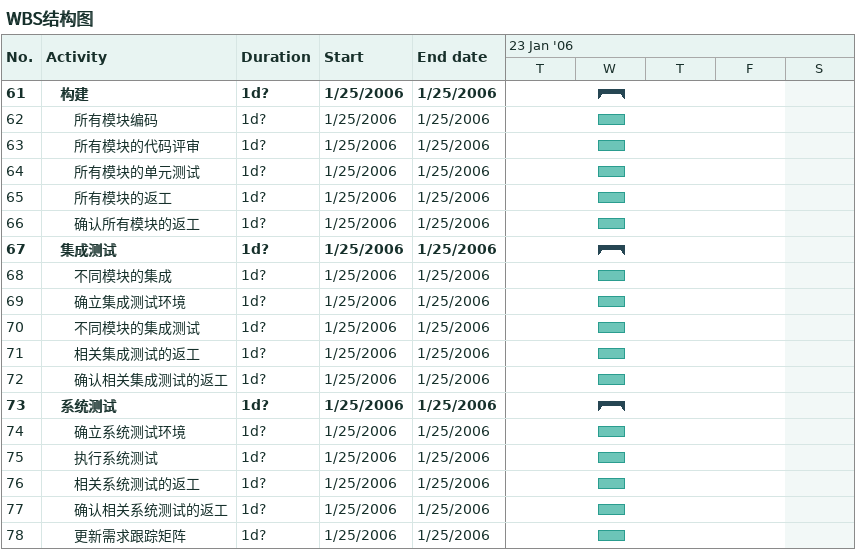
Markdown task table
WBS结构图

| ID | Level | Task | Duration | Start | Finish |
|---|---|---|---|---|---|
| 61 | 2 | **构建** | 1d? | 2006-01-25 | 2006-01-25 |
| 62 | 3 | 所有模块编码 | 1d? | 2006-01-25 | 2006-01-25 |
| 63 | 3 | 所有模块的代码评审 | 1d? | 2006-01-25 | 2006-01-25 |
| 64 | 3 | 所有模块的单元测试 | 1d? | 2006-01-25 | 2006-01-25 |
| 65 | 3 | 所有模块的返工 | 1d? | 2006-01-25 | 2006-01-25 |
| 66 | 3 | 确认所有模块的返工 | 1d? | 2006-01-25 | 2006-01-25 |
| 67 | 2 | **集成测试** | 1d? | 2006-01-25 | 2006-01-25 |
| 68 | 3 | 不同模块的集成 | 1d? | 2006-01-25 | 2006-01-25 |
| 69 | 3 | 确立集成测试环境 | 1d? | 2006-01-25 | 2006-01-25 |
| 70 | 3 | 不同模块的集成测试 | 1d? | 2006-01-25 | 2006-01-25 |
| 71 | 3 | 相关集成测试的返工 | 1d? | 2006-01-25 | 2006-01-25 |
| 72 | 3 | 确认相关集成测试的返工 | 1d? | 2006-01-25 | 2006-01-25 |
| 73 | 2 | **系统测试** | 1d? | 2006-01-25 | 2006-01-25 |
| 74 | 3 | 确立系统测试环境 | 1d? | 2006-01-25 | 2006-01-25 |
| 75 | 3 | 执行系统测试 | 1d? | 2006-01-25 | 2006-01-25 |
| 76 | 3 | 相关系统测试的返工 | 1d? | 2006-01-25 | 2006-01-25 |
| 77 | 3 | 确认相关系统测试的返工 | 1d? | 2006-01-25 | 2006-01-25 |
| 78 | 3 | 更新需求跟踪矩阵 | 1d? | 2006-01-25 | 2006-01-25 |
